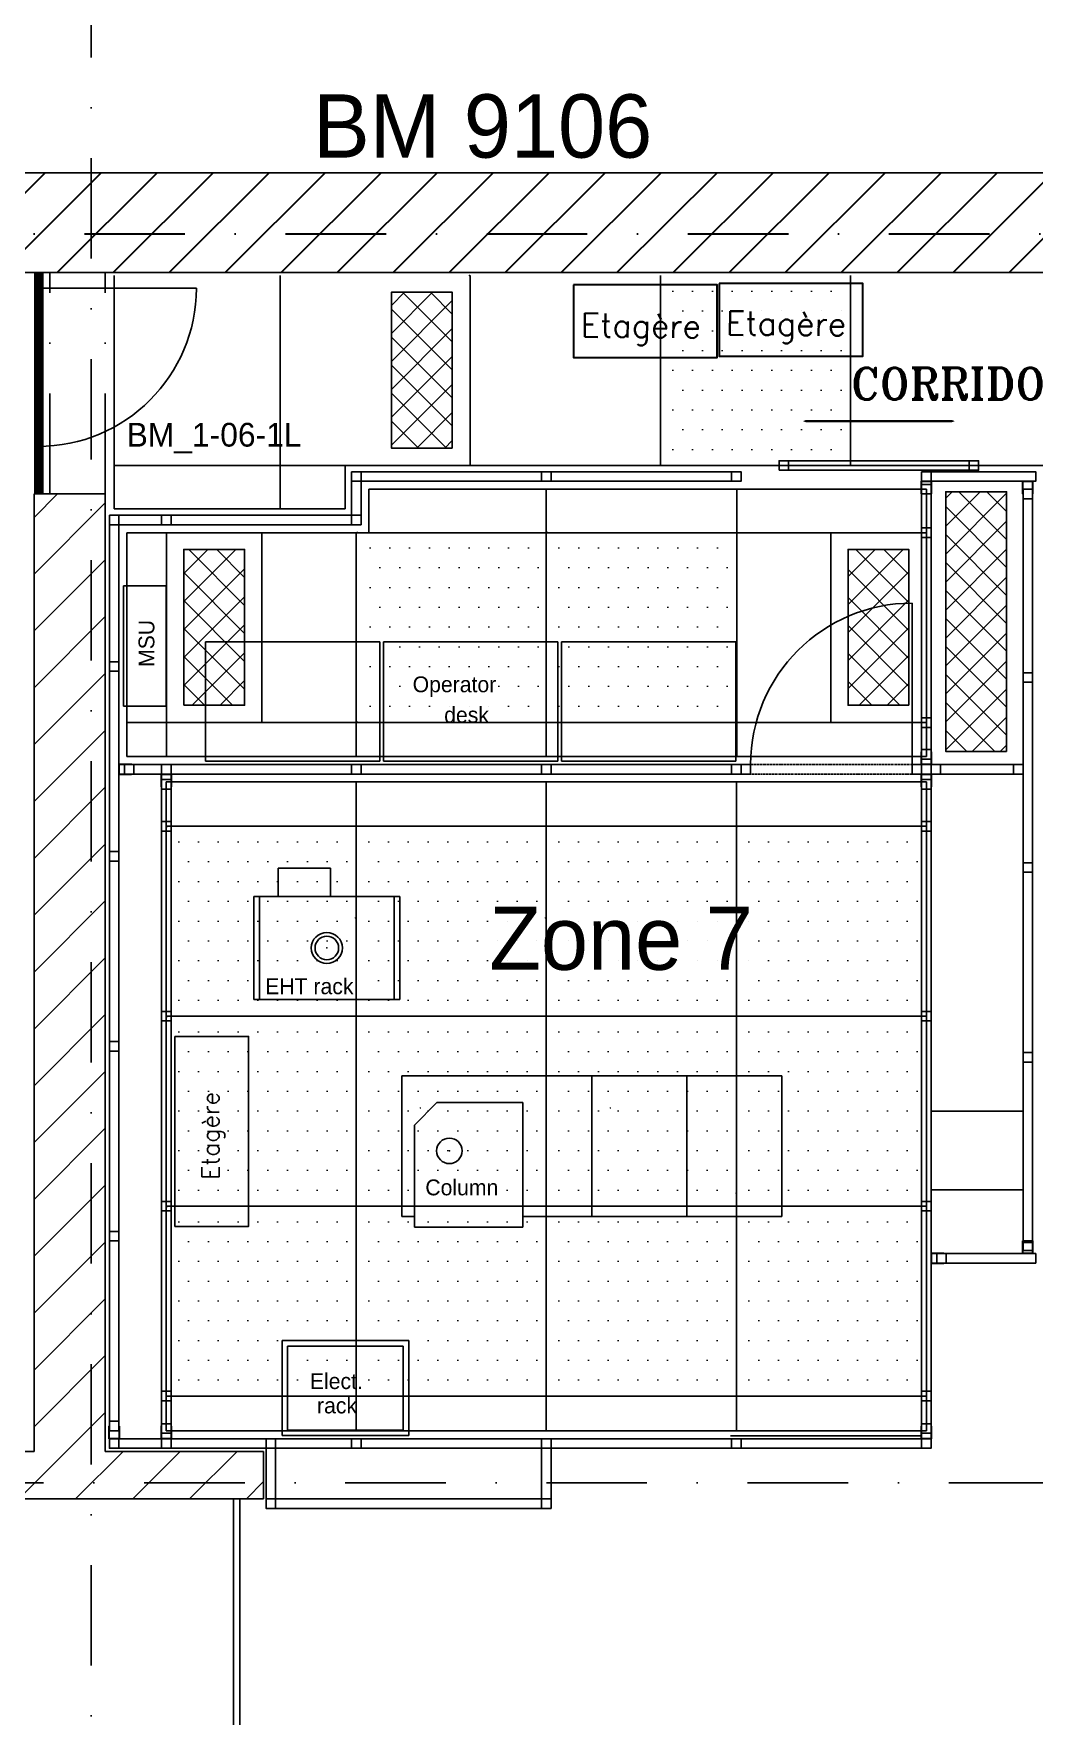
# Model space of a CAD drawing. Header units: millimetres. Extents: x -15291 to 293567, y -98510 to 49398.
# Drawn here: x 53953 to 60271, y 24826 to 35458 of the extents above; entities that cross this region are included whole.
import ezdxf

# ---------------------------------------------------------------- set-up
doc = ezdxf.new("R2010")
doc.units = ezdxf.units.MM
doc.header["$LTSCALE"] = 50
doc.header["$MEASUREMENT"] = 0
doc.header["$PDMODE"] = 2
doc.header["$PDSIZE"] = 2
for name, pattern in [('352RW-A-230a$0$AUSGEZOGEN', [0]), ('352RW-A-230a$0$VERDECKT2', [0.1875, 0.125, -0.0625]), ('405BA-A-210a$0$AUSGEZOGEN', [0]), ('AUSGEZOGEN', [0]), ('STRICHPUNKT', [25.4, 12.7, -6.35, 0, -6.35])]:
    doc.linetypes.add(name, pattern=pattern)
doc.layers.get('0').update_dxf_attribs({"linetype": 'AUSGEZOGEN'})
doc.layers.add('00_EINFÜGEPUNKT', color=2, linetype='CONTINUOUS', lineweight=25, plot=False)
for name, color, linetype, lineweight in [('405BA-A-210a$0$BA11', 7, '405BA-A-210a$0$AUSGEZOGEN', 25), ('AM_8', 1, 'CONTINUOUS', 15), ('FFU1', 4, 'CONTINUOUS', 15), ('RD-ABLUFT', 8, 'CONTINUOUS', 25), ('RD-FVE-K', 5, 'CONTINUOUS', 25), ('RD-Raster', 40, 'CONTINUOUS', 25), ('RH-PFOSTEN', 250, 'CONTINUOUS', 25), ('RH-Türen', 5, 'CONTINUOUS', 25), ('RH-Wand', 5, '352RW-A-230a$0$AUSGEZOGEN', 25), ('RW-Pfosten', 7, 'CONTINUOUS', 25), ('RW-Wände', 4, 'CONTINUOUS', 25)]:
    doc.layers.add(name, color=color, linetype=linetype, lineweight=lineweight)
for name, color, linetype in [('AXEN', 3, 'STRICHPUNKT'), ('BA01', 7, 'AUSGEZOGEN'), ('EL01', 7, 'AUSGEZOGEN'), ('EQUIP1', 7, 'AUSGEZOGEN'), ('Equipment', 7, 'CONTINUOUS'), ('RW01', 4, 'AUSGEZOGEN'), ('RW02', 4, 'AUSGEZOGEN'), ('RWTEXT', 7, 'CONTINUOUS')]:
    doc.layers.add(name, color=color, linetype=linetype)
doc.layers.get('RD-FVE-K').off()
doc.styles.add('ROMANS8', font='ROMANS.SHX')
doc.styles.add('ROMANT', font='romant', dxfattribs={"height": 400})

# ---------------------------------------------------------------- blocks, each defined once
blk = doc.blocks.new('*X4')
at = {"color": 0}
for p, q in [((53955, 32402), (54103, 32550)), ((53955, 32043), (54405, 32493)), ((53955, 31684), (54405, 32134)), ((53955, 31325), (54405, 31775)), ((53955, 30966), (54405, 31416)), ((53955, 30606), (54405, 31056)), ((53955, 30247), (54405, 30697)), ((53955, 29888), (54405, 30338)), ((53955, 29529), (54405, 29979)), ((53955, 29169), (54405, 29619)), ((53955, 28810), (54405, 29260)), ((53955, 28451), (54405, 28901)), ((53955, 28092), (54405, 28542)), ((53955, 27733), (54405, 28183)), ((53955, 27373), (54405, 27823)), ((53955, 27014), (54405, 27464)), ((53955, 26655), (54405, 27105)), ((53859, 26200), (54405, 26746)), ((54218, 26200), (54518, 26500)), ((54578, 26200), (54878, 26500)), ((54937, 26200), (55237, 26500)), ((55296, 26200), (55405, 26309))]:
    blk.add_line(p, q, dxfattribs=at)
blk = doc.blocks.new('FVE_mit-Kühler')
at = {"layer": '00_EINFÜGEPUNKT'}
blk.add_point((0, 0), dxfattribs=at)
blk = doc.blocks.new('ABLUFTKASTEN_Lochblech_1200-600')
at = {"layer": 'RD-ABLUFT'}
h = blk.add_hatch(dxfattribs=at)
h.set_pattern_fill('ANSI37', color=256, scale=1000, style=0)
h.set_pattern_definition([(45, (-50611.33, 280), (-88.38835, 88.38835), []), (135, (-50611.33, 280), (-88.38835, -88.38835), [])])
h.paths.add_polyline_path([(1090, 492), (106, 492), (106, 108), (1090, 108)])
at = {"layer": '00_EINFÜGEPUNKT'}
blk.add_point((0, 0), dxfattribs=at)
at = {"layer": 'RD-ABLUFT', "color": 7}
blk.add_lwpolyline([(1090, 108), (106, 108), (106, 492), (1090, 492)], close=True, dxfattribs=at)

msp = doc.modelspace()

# ---------------------------------------------------------------- hatches: boundary and pattern name
at = {"layer": 'EL01', "linetype": 'Continuous', "lineweight": 30, "ltscale": 500}
h = msp.add_hatch(dxfattribs=at)
h.set_pattern_fill('ANSI31', color=256, scale=2000)
h.paths.add_polyline_path([(72722, 34580), (17715, 34580), (17715, 35120), (17365, 35120), (17365, 34460), (2360, 34460), (2475, 33950), (53868, 33950), (53868, 33953), (53928, 33953), (72722, 33950)])
at = {"layer": 'FFU1'}
h = msp.add_hatch(dxfattribs=at)
h.set_pattern_fill('DOTS', color=4, scale=2000, style=0)
h.set_pattern_definition([(0, (55738.37, 15331.34), (62.5, 125), [0, -125])])
h.paths.add_polyline_path([(57960, 33880), (57960, 32780), (59060, 32780), (59060, 33880)])
h = msp.add_hatch(dxfattribs=at)
h.set_pattern_fill('DOTS', color=4, scale=2000, style=0)
h.set_pattern_definition([(0, (53826.76, 13709.52), (62.5, 125), [0, -125])])
h.paths.add_polyline_path([(56048, 32258), (56048, 31158), (57148, 31158), (57148, 32258)])
h = msp.add_hatch(dxfattribs=at)
h.set_pattern_fill('DOTS', color=4, scale=2000, style=0)
h.set_pattern_definition([(0, (55019.9, 13709.52), (62.5, 125), [0, -125])])
h.paths.add_polyline_path([(57242, 32258), (57242, 31158), (58342, 31158), (58342, 32258)])
h = msp.add_hatch(dxfattribs=at)
h.set_pattern_fill('DOTS', color=4, scale=2000, style=0)
h.set_pattern_definition([(0, (52618.37, 11851.34), (62.5, 125), [0, -125])])
h.paths.add_polyline_path([(54840, 30400), (54840, 29300), (55940, 29300), (55940, 30400)])
h = msp.add_hatch(dxfattribs=at)
h.set_pattern_fill('DOTS', color=4, scale=2000, style=0)
h.set_pattern_definition([(0, (53818.37, 11851.34), (62.5, 125), [0, -125])])
h.paths.add_polyline_path([(56040, 30400), (56040, 29300), (57140, 29300), (57140, 30400)])
h = msp.add_hatch(dxfattribs=at)
h.set_pattern_fill('DOTS', color=4, scale=2000, style=0)
h.set_pattern_definition([(0, (55018.37, 11851.34), (62.5, 125), [0, -125])])
h.paths.add_polyline_path([(57240, 30400), (57240, 29300), (58340, 29300), (58340, 30400)])
h = msp.add_hatch(dxfattribs=at)
h.set_pattern_fill('DOTS', color=4, scale=2000, style=0)
h.set_pattern_definition([(0, (56218.37, 11851.34), (62.5, 125), [0, -125])])
h.paths.add_polyline_path([(58440, 30400), (58440, 29300), (59540, 29300), (59540, 30400)])
h = msp.add_hatch(dxfattribs=at)
h.set_pattern_fill('DOTS', color=4, scale=2000, style=0)
h.set_pattern_definition([(0, (52618.37, 10651.34), (62.5, 125), [0, -125])])
h.paths.add_polyline_path([(54840, 29200), (54840, 28100), (55940, 28100), (55940, 29200)])
h = msp.add_hatch(dxfattribs=at)
h.set_pattern_fill('DOTS', color=4, scale=2000, style=0)
h.set_pattern_definition([(0, (53818.37, 10651.34), (62.5, 125), [0, -125])])
h.paths.add_polyline_path([(56040, 29200), (56040, 28100), (57140, 28100), (57140, 29200)])
h = msp.add_hatch(dxfattribs=at)
h.set_pattern_fill('DOTS', color=4, scale=2000, style=0)
h.set_pattern_definition([(0, (55018.37, 10651.34), (62.5, 125), [0, -125])])
h.paths.add_polyline_path([(57240, 29200), (57240, 28100), (58340, 28100), (58340, 29200)])
h = msp.add_hatch(dxfattribs=at)
h.set_pattern_fill('DOTS', color=4, scale=2000, style=0)
h.set_pattern_definition([(0, (56218.37, 10651.34), (62.5, 125), [0, -125])])
h.paths.add_polyline_path([(58440, 29200), (58440, 28100), (59540, 28100), (59540, 29200)])
h = msp.add_hatch(dxfattribs=at)
h.set_pattern_fill('DOTS', color=4, scale=2000, style=0)
h.set_pattern_definition([(0, (52618.37, 9451.34), (62.5, 125), [0, -125])])
h.paths.add_polyline_path([(54840, 28000), (54840, 26900), (55940, 26900), (55940, 28000)])
h = msp.add_hatch(dxfattribs=at)
h.set_pattern_fill('DOTS', color=4, scale=2000, style=0)
h.set_pattern_definition([(0, (53818.37, 9451.34), (62.5, 125), [0, -125])])
h.paths.add_polyline_path([(56040, 28000), (56040, 26900), (57140, 26900), (57140, 28000)])
h = msp.add_hatch(dxfattribs=at)
h.set_pattern_fill('DOTS', color=4, scale=2000, style=0)
h.set_pattern_definition([(0, (55018.37, 9451.34), (62.5, 125), [0, -125])])
h.paths.add_polyline_path([(57240, 28000), (57240, 26900), (58340, 26900), (58340, 28000)])
h = msp.add_hatch(dxfattribs=at)
h.set_pattern_fill('DOTS', color=4, scale=2000, style=0)
h.set_pattern_definition([(0, (56218.37, 9451.34), (62.5, 125), [0, -125])])
h.paths.add_polyline_path([(58440, 28000), (58440, 26900), (59540, 26900), (59540, 28000)])
at = {"layer": 'RD-ABLUFT'}
h = msp.add_hatch(dxfattribs=at)
h.set_pattern_fill('ANSI37', color=0, scale=1000, style=0)
h.set_pattern_definition([(45, (47841.11, 11460.17), (-88.38835, 88.38835), []), (135, (47841.11, 11460.17), (-88.38835, -88.38835), [])])
h.paths.add_polyline_path([(60096, 30923), (60096, 32564), (59712, 32564), (59712, 30923)])

# ---------------------------------------------------------------- linework, layer by layer
at = {"layer": '00_EINFÜGEPUNKT', "color": 0}
msp.add_point((60204, 32580, 30), dxfattribs=at)
at = {"layer": '405BA-A-210a$0$BA11', "color": 0}
msp.add_line((55420, 26520), (55420, 26220), dxfattribs=at)
at = {"layer": 'AM_8', "color": 0}
for p in [(57910, 32730, 30), (59110, 32730, 30), (55998, 32308), (57192, 32308), (57198, 32308), (58392, 32308), (55998, 31108), (57192, 31108), (57198, 31108), (58392, 31108), (54790, 30450), (58390, 30450), (58390, 30450), (59590, 30450), (55985, 29872), (57185, 29872), (57185, 29872), (55990, 29513), (55990, 29513), (55990, 29513), (54790, 29250), (54790, 29250), (59590, 29250), (59590, 29250), (56396, 28671), (56396, 28671), (56396, 28671), (56396, 28671), (57596, 28671), (57596, 28671), (57188, 28131), (57188, 28131), (57188, 28131), (57188, 28131), (58388, 28131), (54790, 28050), (54790, 28050), (55990, 28050), (55990, 28050), (55990, 28050), (55990, 28050), (59590, 28050), (59590, 28050), (54790, 26850), (55990, 26850), (55990, 26850), (57190, 26850), (57190, 26850), (58390, 26850), (58390, 26850), (59590, 26850)]:
    msp.add_point(p, dxfattribs=at)
at = {"layer": 'AXEN', "linetype": 'STRICHPUNKT'}
for p, q in [((54315, 37212), (54315, 14382)), ((74337, 26302), (2515, 26302))]:
    msp.add_line(p, q, dxfattribs=at)
at = {"layer": 'AXEN', "linetype": 'STRICHPUNKT', "lineweight": 30}
msp.add_line((2199, 34193), (74677, 34193), dxfattribs=at)
at = {"layer": 'BA01'}
for p, q in [((17720, 34580), (72722, 34580)), ((2475, 33950), (72722, 33950)), ((53955, 26500), (53955, 32550)), ((53955, 32550), (54405, 32550)), ((54405, 26500), (54405, 32550)), ((55215, 24400), (55215, 26200)), ((55255, 24400), (55255, 26200))]:
    msp.add_line(p, q, dxfattribs=at)
at = {"layer": 'BA01', "linetype": 'STRICHPUNKT'}
for p, q in [((54055, 32550), (54055, 33950)), ((54405, 32550), (54405, 33950))]:
    msp.add_line(p, q, dxfattribs=at)
at = {"layer": 'BA01', "color": 7}
for p, q in [((53315, 26500), (53955, 26500)), ((54405, 26500), (55405, 26500)), ((55405, 26500), (55405, 26200)), ((53765, 26200), (55405, 26200))]:
    msp.add_line(p, q, dxfattribs=at)
at = {"layer": 'EL01', "linetype": 'Continuous', "lineweight": 30}
for points in [[(57361, 33872), (57361, 33413), (58268, 33413), (58268, 33872)], [(58281, 33879), (58281, 33420), (59188, 33420), (59188, 33879)]]:
    msp.add_lwpolyline(points, close=True, dxfattribs=at)
at = {"layer": 'Equipment', "color": 0}
for p, q in [((54790, 31970), (54520, 31970)), ((54520, 31970), (54520, 31210)), ((54790, 31210), (54790, 31970)), ((54520, 31210), (54790, 31210)), ((55497, 30006), (55497, 30186)), ((55497, 30186), (55827, 30186)), ((55827, 30186), (55827, 30006)), ((55344, 29356), (55344, 30006)), ((55344, 30006), (55379, 30006)), ((56229, 30006), (55379, 30006)), ((55379, 30006), (55379, 29356)), ((56229, 29356), (56229, 30006)), ((56264, 30006), (56229, 30006)), ((56264, 29356), (56264, 30006)), ((55379, 29356), (55344, 29356)), ((55379, 29356), (56229, 29356)), ((56229, 29356), (56264, 29356)), ((57478, 28874), (56278, 28874)), ((56278, 28874), (56278, 27984)), ((57478, 27984), (57478, 28874)), ((58078, 28874), (57478, 28874)), ((58078, 27984), (58078, 28874)), ((58678, 28874), (58078, 28874)), ((58678, 27984), (58678, 28874)), ((56499, 28704), (56357, 28562)), ((57041, 28704), (56499, 28704)), ((57041, 27917), (57041, 28704)), ((56357, 27917), (56357, 28562)), ((56278, 27984), (56278, 27994)), ((56278, 27984), (56357, 27984)), ((57478, 27984), (57041, 27984)), ((57478, 27984), (58078, 27984)), ((58078, 27984), (58678, 27984)), ((56357, 27917), (57041, 27917)), ((56321, 27200), (55521, 27200)), ((55521, 27200), (55521, 26600)), ((56286, 27165), (55556, 27165)), ((55556, 27165), (55556, 26635)), ((56286, 26635), (56286, 27165)), ((56321, 26600), (56321, 27200)), ((55521, 26600), (56321, 26600)), ((55556, 26635), (56286, 26635)), ((58354, 26599), (59554, 26599))]:
    msp.add_line(p, q, dxfattribs=at)
for centre, radius in [((55804, 29681), 98), ((55804, 29681), 74.5), ((56578, 28399), 80.5)]:
    msp.add_circle(centre, radius, dxfattribs=at)
for p in [(55804, 29681), (56578, 28399)]:
    msp.add_point(p, dxfattribs=at)
at = {"layer": 'RD-ABLUFT', "color": 0, "elevation": 30}
msp.add_lwpolyline([(60096, 30923), (60096, 32564), (59712, 32564), (59712, 30923)], close=True, dxfattribs=at)
at = {"layer": 'RD-Raster', "color": 30}
for p, q in [((54461, 33930, 30), (54461, 32455, 30)), ((55510, 33930, 30), (55510, 32455, 30)), ((57910, 33930, 30), (57910, 32730, 30)), ((59110, 33930, 30), (59110, 32730, 30)), ((54461, 32730, 30), (65110, 32730, 30)), ((55920, 32730, 30), (55920, 32455, 30)), ((56070, 32580, 90), (59590, 32580, 90)), ((57190, 30890), (57190, 32580)), ((58392, 30890), (58392, 32580)), ((54461, 32455, 30), (55920, 32455, 30)), ((54541, 32305, 30), (59590, 32305, 30)), ((54541, 32305), (54541, 30890)), ((55393, 32305, 30), (55393, 31105, 30)), ((55990, 30890), (55990, 32305)), ((54541, 31105, 30), (59590, 31105, 30)), ((54541, 30890), (59590, 30890)), ((55990, 30730), (55990, 26630)), ((57190, 30730), (57190, 26630)), ((58390, 30730), (58390, 26630)), ((54790, 30450), (59590, 30450)), ((54790, 29250), (59590, 29250)), ((54790, 28050), (59590, 28050)), ((54790, 26850), (59590, 26850)), ((54790, 26630), (59590, 26630))]:
    msp.add_line(p, q, dxfattribs=at)
at = {"layer": 'RD-Raster', "color": 0}
for p, q in [((56710, 33930, 30), (56710, 32730, 30)), ((56070, 32305, 30), (56070, 32580, 30)), ((59590, 30890), (59590, 32580)), ((54792, 32305), (54792, 30890)), ((58987, 32305, 30), (58987, 31105, 30)), ((54790, 30730), (59590, 30730)), ((54790, 30730), (54790, 26630)), ((59590, 30730), (59590, 26630))]:
    msp.add_line(p, q, dxfattribs=at)
for p in [(55998, 31108), (57191, 31108), (57191, 31108), (57190, 30890)]:
    msp.add_point(p, dxfattribs=at)
at = {"layer": 'RH-PFOSTEN', "color": 0}
for points, elevation in [([(58660, 32700), (58720, 32700), (58720, 32760), (58660, 32760)], 30), ([(59860, 32700), (59920, 32700), (59920, 32760), (59860, 32760)], 30), ([(55960, 32690), (56020, 32690), (56020, 32630), (55960, 32630)], 30), ([(55960, 32690), (56020, 32690), (56020, 32630), (55960, 32630)], 30), ([(57160, 32690), (57220, 32690), (57220, 32630), (57160, 32630)], 30), ([(58360, 32690), (58420, 32690), (58420, 32630), (58360, 32630)], 30), ([(59560, 32690), (59620, 32690), (59620, 32630), (59560, 32630)], 30), ([(60200, 32520), (60260, 32520), (60260, 32580), (60200, 32580)], 30), ([(54431, 32415), (54491, 32415), (54491, 32355), (54431, 32355)], 30), ([(54760, 32415), (54820, 32415), (54820, 32355), (54760, 32355)], 30), ([(55960, 32415), (56020, 32415), (56020, 32355), (55960, 32355)], 30), ([(60200, 31360), (60200, 31420), (60260, 31420), (60260, 31360)], 60), ([(54571, 30777), (54571, 30779), (54493, 30779), (54493, 30841), (54571, 30841), (54571, 30843), (54491, 30843), (54491, 30777)], -60), ([(54760, 30840), (54820, 30840), (54820, 30780), (54760, 30780)], -60), ([(55960, 30840), (56020, 30840), (56020, 30780), (55960, 30780)], -60), ([(57160, 30840), (57220, 30840), (57220, 30780), (57160, 30780)], -60), ([(58360, 30840), (58420, 30840), (58420, 30780), (58360, 30780)], -60), ([(59560, 30840), (59620, 30840), (59620, 30780), (59560, 30780)], -60), ([(59560, 30840), (59620, 30840), (59620, 30780), (59560, 30780)], -60), ([(60200, 30160), (60200, 30220), (60260, 30220), (60260, 30160)], 60), ([(60200, 28960), (60200, 29020), (60260, 29020), (60260, 28960)], 60), ([(59700, 27687), (59700, 27689), (59622, 27689), (59622, 27751), (59700, 27751), (59700, 27753), (59620, 27753), (59620, 27687)], -30), ([(60263, 27830), (60261, 27830), (60261, 27752), (60199, 27752), (60199, 27830), (60197, 27830), (60197, 27750), (60263, 27750)], 60), ([(60200, 27830), (60260, 27830), (60260, 27770), (60200, 27770)], 60), ([(59655, 27750), (59715, 27750), (59715, 27690), (59655, 27690)], 30), ([(54494, 26660), (54492, 26660), (54492, 26582), (54430, 26582), (54430, 26660), (54428, 26660), (54428, 26580), (54494, 26580)], -60), ([(54431, 26580), (54491, 26580), (54491, 26520), (54431, 26520)], -60), ([(54760, 26580), (54820, 26580), (54820, 26520), (54760, 26520)], -60), ([(55420, 26580), (55480, 26580), (55480, 26520), (55420, 26520)], -60), ([(55960, 26580), (56020, 26580), (56020, 26520), (55960, 26520)], -60), ([(57160, 26580), (57220, 26580), (57220, 26520), (57160, 26520)], -60), ([(58360, 26580), (58420, 26580), (58420, 26520), (58360, 26520)], -60), ([(59560, 26580), (59620, 26580), (59620, 26520), (59560, 26520)], -60), ([(55420, 26200), (55480, 26200), (55480, 26140), (55420, 26140)], -60), ([(57160, 26200), (57220, 26200), (57220, 26140), (57160, 26140)], -120)]:
    msp.add_lwpolyline(points, close=True, dxfattribs=dict(at, elevation=elevation))
for points in [[(59560, 32690), (59620, 32690), (59620, 32630), (59560, 32630)], [(60263, 32550), (60261, 32550), (60261, 32628), (60199, 32628), (60199, 32550), (60197, 32550), (60197, 32630), (60263, 32630)], [(54431, 31430), (54431, 31490), (54491, 31490), (54491, 31430)], [(54526, 30840), (54586, 30840), (54586, 30780), (54526, 30780)], [(54431, 30230), (54431, 30290), (54491, 30290), (54491, 30230)], [(54431, 29030), (54431, 29090), (54491, 29090), (54491, 29030)], [(54431, 27830), (54431, 27890), (54491, 27890), (54491, 27830)], [(54431, 26630), (54431, 26690), (54491, 26690), (54491, 26630)]]:
    msp.add_lwpolyline(points, close=True, dxfattribs=at)
at = {"layer": 'RH-Türen', "color": 30}
msp.add_line((59500, 31860, -60), (59500, 30840, -60), dxfattribs=at)
at = {"layer": 'RH-Türen', "color": 0, "elevation": 30, "flags": 128}
msp.add_lwpolyline([(58810, 33010, 0, 120, 0), (58970, 33010, 16, 16, 0), (59610, 33010, 120, 0, 0), (59770, 33010, 0, 0, 0)], format="xyseb", dxfattribs=at)
at = {"layer": 'RH-Türen', "color": 0}
for points, elevation in [([(58720, 32700), (59860, 32700), (59860, 32760), (58720, 32760)], 30), ([(58420, 30780), (58420, 30840), (58480, 30840), (58480, 30780)], -60), ([(59500, 30780), (59500, 30840), (59560, 30840), (59560, 30780)], -60), ([(59620, 30780), (59620, 30840), (59680, 30840), (59680, 30780)], -60), ([(60140, 30780), (60140, 30840), (60200, 30840), (60200, 30780)], 60)]:
    msp.add_lwpolyline(points, close=True, dxfattribs=dict(at, elevation=elevation))
at = {"layer": 'RH-Türen', "color": 0, "linetype": '352RW-A-230a$0$VERDECKT2', "elevation": -60}
msp.add_lwpolyline([(59500, 30780), (59500, 30840), (58480, 30840), (58480, 30780)], close=True, dxfattribs=at)
at = {"layer": 'RH-Türen', "color": 0}
msp.add_arc((59500, 30840, -60), 1020, 90, 180, dxfattribs=at)
at = {"layer": 'RH-Wand', "color": 0}
for p, q in [((55038, 31616), (56139, 31616)), ((55038, 31616), (55038, 30861)), ((56139, 31616), (56139, 30861)), ((56161, 31616), (56161, 30861)), ((56161, 31616), (57262, 31616)), ((57262, 31616), (57262, 30861)), ((57285, 31616), (57285, 30861)), ((57285, 31616), (58386, 31616)), ((58386, 31616), (58386, 30861)), ((55038, 30861), (56139, 30861)), ((56161, 30861), (57262, 30861)), ((57285, 30861), (58386, 30861)), ((59626, 28649), (60195, 28649)), ((59626, 28152), (60195, 28152)), ((55420, 26520), (55420, 26200, -60)), ((55480, 26520, -60), (55480, 26200, -60)), ((57160, 26200, -120), (57160, 26520, -60)), ((57220, 26200, -120), (57220, 26520, -60)), ((55480, 26200, -60), (57160, 26200, -120)), ((55480, 26140, -60), (57160, 26140, -60))]:
    msp.add_line(p, q, dxfattribs=at)
for points, elevation in [([(57160, 32690), (57160, 32630), (56020, 32630), (56020, 32690)], 30), ([(58360, 32690), (58360, 32630), (57220, 32630), (57220, 32690)], 30), ([(55960, 32415), (56020, 32415), (56020, 32630), (55960, 32630)], 30), ([(60200, 32520), (60260, 32520), (60260, 31420), (60200, 31420)], 60), ([(54491, 32355), (54760, 32355), (54760, 32415), (54491, 32415)], 30), ([(54820, 32355), (55960, 32355), (55960, 32415), (54820, 32415)], 30), ([(60200, 31360), (60260, 31360), (60260, 30220), (60200, 30220)], 60), ([(54586, 30780), (54760, 30780), (54760, 30840), (54586, 30840)], -60), ([(55960, 30840), (55960, 30780), (54820, 30780), (54820, 30840)], -60), ([(57160, 30840), (57160, 30780), (56020, 30780), (56020, 30840)], -60), ([(58360, 30840), (58360, 30780), (57220, 30780), (57220, 30840)], -60), ([(59680, 30780), (60140, 30780), (60140, 30840), (59680, 30840)], -60), ([(60200, 30160), (60260, 30160), (60260, 29020), (60200, 29020)], 60), ([(60200, 28960), (60260, 28960), (60260, 27820), (60200, 27820)], 60), ([(59715, 27690), (60280, 27690), (60280, 27750), (59715, 27750)], 30), ([(54491, 26520), (54760, 26520), (54760, 26580), (54491, 26580)], -60), ([(55960, 26580), (55960, 26520), (54820, 26520), (54820, 26580)], -60), ([(57160, 26580), (57160, 26520), (56020, 26520), (56020, 26580)], -60), ([(58360, 26580), (58360, 26520), (57220, 26520), (57220, 26580)], -60), ([(59560, 26580), (59560, 26520), (58420, 26520), (58420, 26580)], -60)]:
    msp.add_lwpolyline(points, close=True, dxfattribs=dict(at, elevation=elevation))
for points in [[(59620, 32630), (60280, 32630), (60280, 32690), (59620, 32690)], [(54431, 32355), (54491, 32355), (54491, 31490), (54431, 31490)], [(54431, 31430), (54491, 31430), (54491, 30290), (54431, 30290)], [(54431, 30230), (54491, 30230), (54491, 29090), (54431, 29090)], [(54431, 29030), (54491, 29030), (54491, 27890), (54431, 27890)], [(54431, 27830), (54491, 27830), (54491, 26690), (54431, 26690)]]:
    msp.add_lwpolyline(points, close=True, dxfattribs=at)
at = {"layer": 'RH-Wand', "color": 0, "flags": 128}
msp.add_lwpolyline([(54845, 29122), (55310, 29122), (55310, 27922), (54845, 27922)], close=True, dxfattribs=at)
at = {"layer": 'RW-Pfosten', "color": 0}
for points, elevation in [([(59623, 32550), (59621, 32550), (59621, 32628), (59559, 32628), (59559, 32550), (59557, 32550), (59557, 32630), (59623, 32630)], 30), ([(59560, 32610), (59560, 32550), (59620, 32550), (59620, 32610)], 90), ([(59560, 32275), (59560, 32335), (59620, 32335), (59620, 32275)], 30), ([(59560, 31135), (59560, 31075), (59620, 31075), (59620, 31135)], 30), ([(59623, 30920), (59621, 30920), (59621, 30842), (59559, 30842), (59559, 30920), (59557, 30920), (59557, 30840), (59623, 30840)], -60), ([(59560, 30875), (59560, 30935), (59620, 30935), (59620, 30875)], -60), ([(54823, 30700), (54821, 30700), (54821, 30778), (54759, 30778), (54759, 30700), (54757, 30700), (54757, 30780), (54823, 30780)], -60), ([(54760, 30745), (54760, 30685), (54820, 30685), (54820, 30745)], -60), ([(59623, 30700), (59621, 30700), (59621, 30778), (59559, 30778), (59559, 30700), (59557, 30700), (59557, 30780), (59623, 30780)], -60), ([(59560, 30745), (59560, 30685), (59620, 30685), (59620, 30745)], -60), ([(54823, 26660), (54821, 26660), (54821, 26582), (54759, 26582), (54759, 26660), (54757, 26660), (54757, 26580), (54823, 26580)], -60), ([(54760, 26615), (54760, 26675), (54820, 26675), (54820, 26615)], -60), ([(59623, 26660), (59621, 26660), (59621, 26582), (59559, 26582), (59559, 26660), (59557, 26660), (59557, 26580), (59623, 26580)], -60), ([(59560, 26615), (59560, 26675), (59620, 26675), (59620, 26615)], -60)]:
    msp.add_lwpolyline(points, close=True, dxfattribs=dict(at, elevation=elevation))
for points in [[(54760, 30420), (54760, 30480), (54820, 30480), (54820, 30420)], [(59560, 30420), (59560, 30480), (59620, 30480), (59620, 30420)], [(54760, 29220), (54760, 29280), (54820, 29280), (54820, 29220)], [(59560, 29220), (59560, 29280), (59620, 29280), (59620, 29220)], [(54760, 28020), (54760, 28080), (54820, 28080), (54820, 28020)], [(59560, 28020), (59560, 28080), (59620, 28080), (59620, 28020)], [(54760, 26820), (54760, 26880), (54820, 26880), (54820, 26820)], [(59560, 26820), (59560, 26880), (59620, 26880), (59620, 26820)]]:
    msp.add_lwpolyline(points, close=True, dxfattribs=at)
at = {"layer": 'RW-Wände', "color": 0}
for points, elevation in [([(59560, 32335), (59620, 32335), (59620, 32550), (59560, 32550)], 90), ([(59560, 32275), (59620, 32275), (59620, 31135), (59560, 31135)], 30), ([(59560, 30935), (59620, 30935), (59620, 31075), (59560, 31075)], -60), ([(54760, 26675), (54820, 26675), (54820, 26820), (54760, 26820)], -60), ([(59560, 26675), (59620, 26675), (59620, 26820), (59560, 26820)], -60)]:
    msp.add_lwpolyline(points, close=True, dxfattribs=dict(at, elevation=elevation))
for points in [[(54760, 30480), (54820, 30480), (54820, 30685), (54760, 30685)], [(59560, 30480), (59620, 30480), (59620, 30685), (59560, 30685)], [(54760, 30420), (54820, 30420), (54820, 29280), (54760, 29280)], [(59560, 30420), (59620, 30420), (59620, 29280), (59560, 29280)], [(54760, 29220), (54820, 29220), (54820, 28080), (54760, 28080)], [(59560, 29220), (59620, 29220), (59620, 28080), (59560, 28080)], [(54760, 28020), (54820, 28020), (54820, 26880), (54760, 26880)], [(59560, 28020), (59620, 28020), (59620, 26880), (59560, 26880)]]:
    msp.add_lwpolyline(points, close=True, dxfattribs=at)
at = {"layer": 'RW01', "const_width": 60}
msp.add_lwpolyline([(53985, 32550), (53985, 33950)], dxfattribs=at)
at = {"layer": 'RW02'}
msp.add_line((53980, 33850), (54980, 33850), dxfattribs=at)
msp.add_arc((53980, 33850), 1000, 270, 0, dxfattribs=at)

# ---------------------------------------------------------------- block references
at = {"layer": 'BA01'}
msp.add_blockref('*X4', (0, 0), dxfattribs=at)
at = {"layer": 'RD-ABLUFT', "color": 0, "xscale": -1, "rotation": 90}
for p in [(56704, 33930, 60), (59587, 32305, 30)]:
    msp.add_blockref('ABLUFTKASTEN_Lochblech_1200-600', p, dxfattribs=at)
at = {"layer": 'RD-ABLUFT', "color": 0, "rotation": 270}
msp.add_blockref('ABLUFTKASTEN_Lochblech_1200-600', (54793, 32305, 30), dxfattribs=at)
at = {"layer": 'RD-FVE-K', "color": 0, "rotation": 270}
for p in [(55993, 32305, 30), (54796, 30448), (58396, 30448), (54796, 29248), (54796, 28048)]:
    msp.add_blockref('FVE_mit-Kühler', p, dxfattribs=at)
at = {"layer": 'RD-FVE-K', "color": 0, "xscale": -1, "rotation": 90}
msp.add_blockref('FVE_mit-Kühler', (58387, 32305, 30), dxfattribs=at)

# ---------------------------------------------------------------- texts
for s, p in [('BM 9106', (55718, 34675)), ('Zone 7', (56829, 29543))]:
    msp.add_text(s, height=400).set_placement(p)
at = {"color": 6}
msp.add_text('BM_1-06-1L', height=150, dxfattribs=at).set_placement((54540, 32849))
at = {"layer": 'EQUIP1', "style": 'ROMANS8'}
for p in [(57407, 33542), (58324, 33555)]:
    msp.add_text('Etagère', height=150, rotation=359.463, dxfattribs=at).set_placement(p)
at = {"layer": 'EQUIP1', "insert": (55014, 28215), "char_height": 110, "width": 675, "attachment_point": 1, "rotation": 90, "style": 'ROMANT'}
msp.add_mtext('{\\Fsimplex.shx;Etagère}', dxfattribs=at)
at = {"layer": 'Equipment', "color": 0}
msp.add_text('MSU', height=100, rotation=90, dxfattribs=at).set_placement((54715, 31457))
for s, p in [('Operator', (56346, 31297)), ('desk', (56545, 31104)), ('EHT rack', (55415, 29389)), ('Column', (56426, 28118)), ('Elect.', (55697, 26894)), ('rack', (55742, 26740))]:
    msp.add_text(s, height=100, dxfattribs=at).set_placement(p)
at = {"layer": 'RWTEXT', "style": 'ROMANT'}
msp.add_text('CORRIDOR UTILISATEURS', height=200, dxfattribs=at).set_placement((59115, 33146))

doc.saveas('drawing.dxf')
